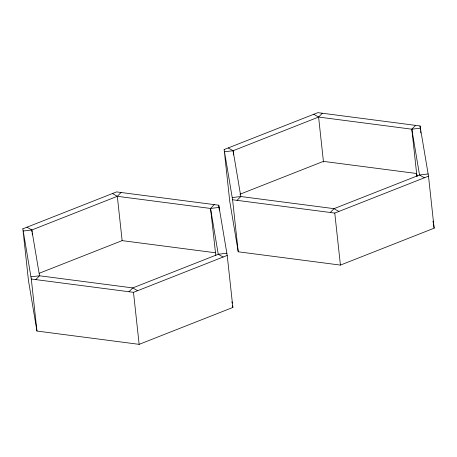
<?xml version="1.0" encoding="UTF-8"?>
<svg xmlns="http://www.w3.org/2000/svg" width="457" height="457" viewBox="0 0 457 457"><rect width="100%" height="100%" fill="white"/><g stroke="black" fill="none" stroke-linecap="round" stroke-linejoin="round"><path stroke-width="0.69" d="M35.789 279.604L39.531 275.782L132.747 287.921L137.603 290.709M23.221 231.013L31.819 229.98L117.318 196.31L121.065 192.488M129.005 291.743L132.747 287.921L218.246 254.252L226.843 253.218M215.813 255.543L210.534 208.449L214.276 204.627M237.074 200.349L240.816 196.527L334.027 208.66L338.883 211.448M224.501 151.758L233.104 150.724L318.603 117.055L322.345 113.233M330.285 212.488L334.027 208.66L419.526 174.997L428.129 173.957M416.933 176.311L411.814 129.194L415.556 125.367M22.85 228.814L116.575 191.906L218.76 205.21L227.215 255.423L232.87 307.447L139.139 344.349L36.954 331.045L28.5 280.838L22.85 228.814L31.305 279.021L36.954 331.045M224.13 149.553L317.861 112.65L420.046 125.955L428.5 176.162L434.15 228.186L340.425 265.094L238.24 251.79L229.785 201.577L224.13 149.553L232.59 199.766L238.24 251.79M39.285 273.252L122.133 240.628L215.35 252.767M239.902 194.259L323.419 161.372L416.63 173.511L417.098 176.288M31.305 279.021L133.49 292.326L227.215 255.423M232.59 199.766L334.77 213.071L428.5 176.162M313.748 114.267L318.603 117.055L411.814 129.194L420.411 128.154M232.219 197.561L240.816 196.527L233.104 150.724L228.249 147.937M112.462 193.522L117.318 196.31L210.534 208.449L219.132 207.415M30.933 276.816L39.531 275.782L31.819 229.98L26.963 227.192M424.387 177.784L419.526 174.997L411.814 129.194M223.102 257.04L218.246 254.252L210.534 208.449M432.962 221.125L433.196 222.513M433.43 223.901L434.15 228.186M231.91 301.774L232.145 303.162M232.499 305.242L232.87 307.447M420.046 125.955L420.503 130.171M420.651 131.576L420.806 132.981M334.77 213.071L340.425 265.094M318.603 117.055L323.487 162.052M233.104 150.724L233.561 154.94M218.76 205.21L219.297 210.129M133.49 292.326L139.139 344.349M117.318 196.31L122.133 240.628M31.819 229.98L32.047 232.087M32.201 233.498L32.356 234.904"/></g></svg>
